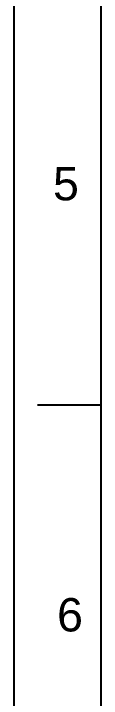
# Model space of a CAD drawing. Header units: millimetres. Extents: x 7392 to 8221, y 1108 to 2280.
# Drawn here: x 7392.3 to 7420.2, y 1461 to 1679.2 of the extents above; entities that cross this region are included whole.
import ezdxf

# ---------------------------------------------------------------- set-up
doc = ezdxf.new("R2010")
doc.units = ezdxf.units.MM
doc.styles.get("Standard").update_dxf_attribs({"font": 'arial.ttf'})

msp = doc.modelspace()

# ---------------------------------------------------------------- linework, layer by layer
at = {"color": 7, "linetype": 'Continuous'}
for p, q in [((7392.3, 2279.55), (7392.3, 1108.21)), ((7420.19, 1554.43), (7399.92, 1554.43))]:
    msp.add_line(p, q, dxfattribs=at)
at = {"linetype": 'Continuous'}
msp.add_line((7420.19, 1136.1), (7420.19, 2251.66), dxfattribs=at)

# ---------------------------------------------------------------- texts
at = {"char_height": 10.63, "attachment_point": 5}
for s, insert in [('5', (7408.94, 1624.96)), ('6', (7410.23, 1487.58))]:
    msp.add_mtext_dynamic_manual_height_columns(s, width=69.7226, gutter_width=17.43, heights=[0], dxfattribs=dict(at, insert=insert))

doc.saveas('drawing.dxf')
